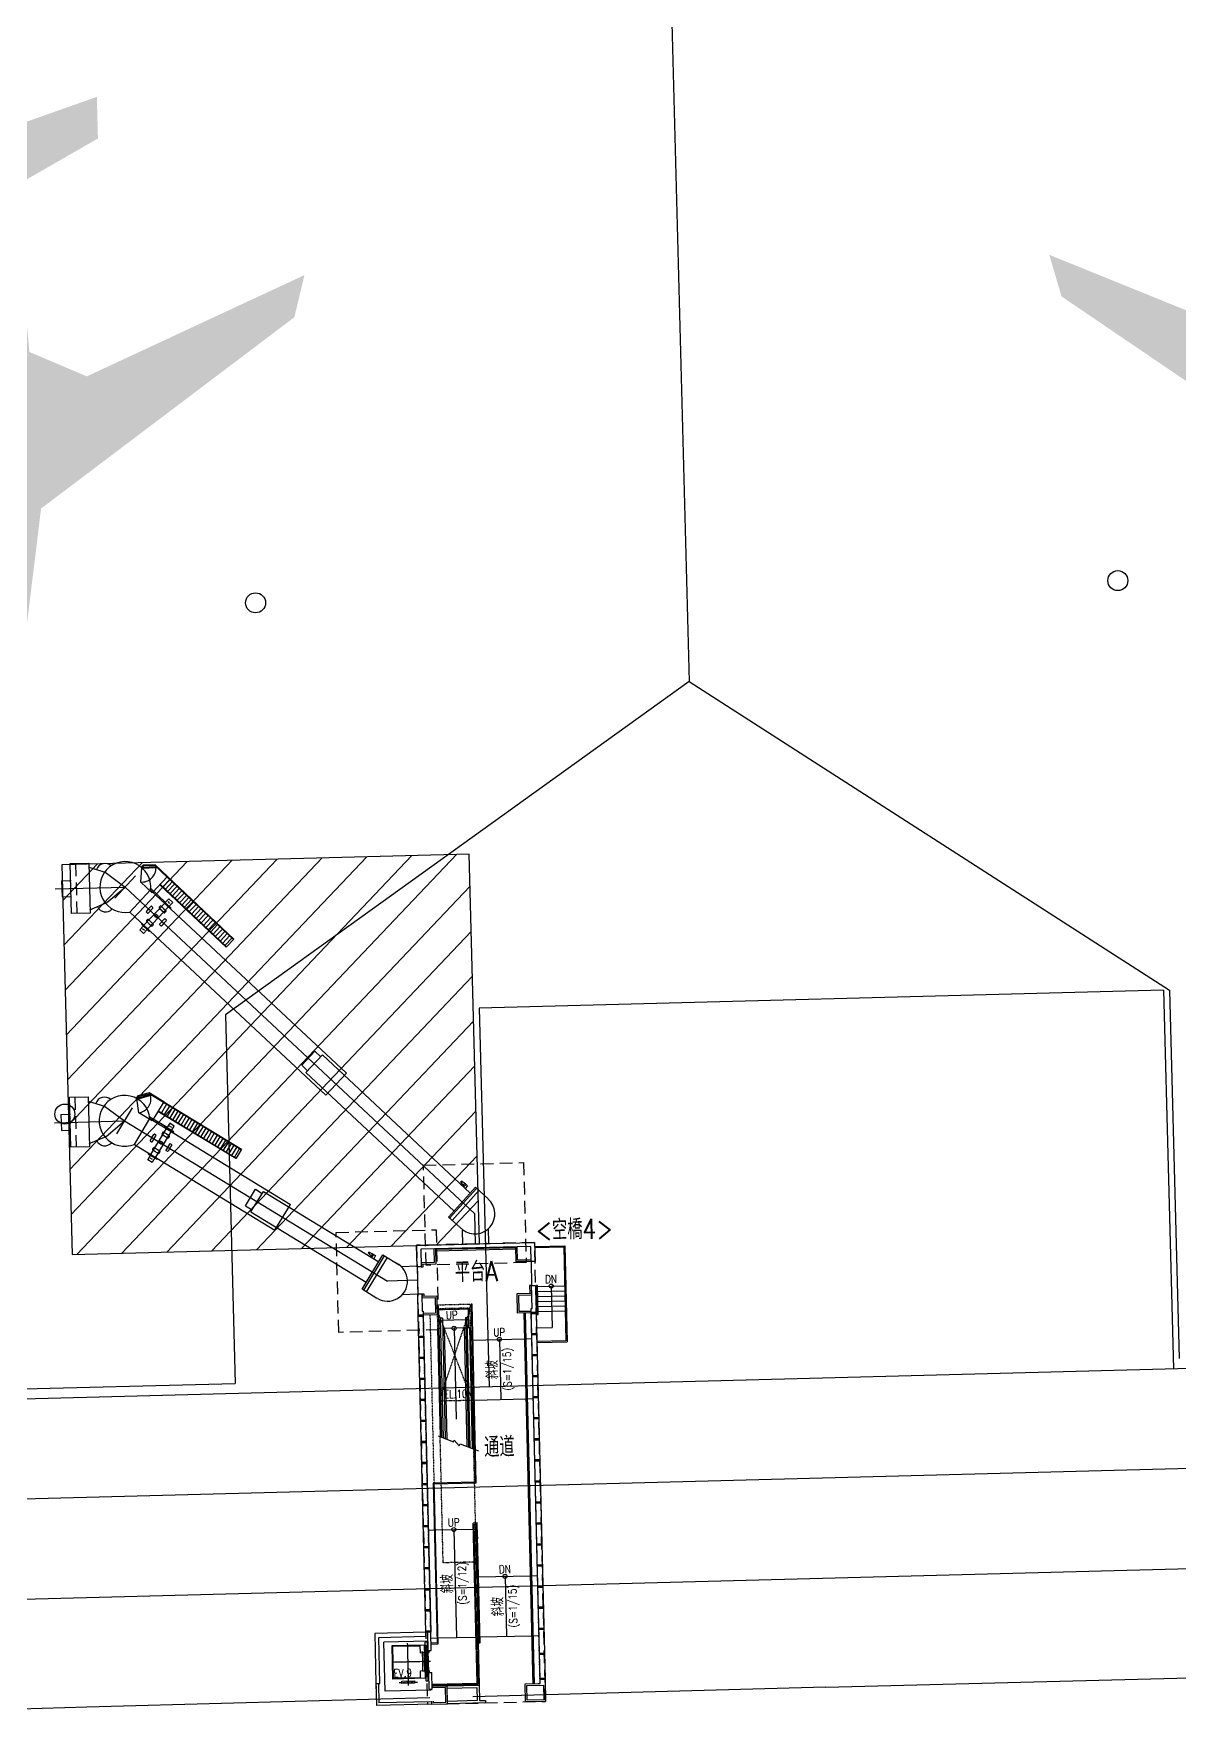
# Model space of a CAD drawing. Extents: x 71210 to 87171, y -11349 to 219.
# Drawn here: x 79719 to 80292, y -7276 to -6432 of the extents above; entities that cross this region are included whole.
import ezdxf
from ezdxf.enums import TextEntityAlignment as Align

# ---------------------------------------------------------------- set-up
doc = ezdxf.new("R2010")
doc.units = 0
for name, pattern in [('CENTER', [2, 1.25, -0.25, 0.25, -0.25]), ('DASHDOT2', [0.5, 0.25, -0.125, 0, -0.125]), ('HIDDEN', [9.525, 6.35, -3.175]), ('HIDDEN2', [0.1875, 0.125, -0.0625])]:
    doc.linetypes.add(name, pattern=pattern)
doc.layers.add('建築', color=7, linetype='Continuous')
doc.styles.add('E1', font='romans.shx', dxfattribs={"width": 0.8})
doc.styles.add('LMP', font='SIMPLEX.shx', dxfattribs={"width": 0.8, "bigfont": 'lmp.shx'})

msp = doc.modelspace()

# ---------------------------------------------------------------- hatches: boundary and pattern name
at = {"layer": '建築', "ltscale": 1000}
for points in [[(80395.35, -6784.21), (80385.39, -6774.64), (80364.11, -6652.31), (80232.9, -6563.19), (80226.78, -6542.38), (80337.96, -6587.47), (80365.98, -6573.84), (80369.61, -6491), (80326.42, -6468.98), (80325.91, -6448.18), (80386.25, -6466.13), (80445.62, -6445.16), (80446.16, -6465.96), (80404.13, -6490.13), (80411.94, -6572.68), (80440.6, -6584.89), (80549.37, -6534.24), (80544.31, -6555.34), (80417.76, -6650.95), (80402.67, -6774.2)], [(79700.59, -6802.48), (79690.63, -6792.91), (79669.35, -6670.58), (79538.14, -6581.46), (79532.02, -6560.65), (79643.2, -6605.75), (79671.22, -6592.12), (79674.85, -6509.27), (79631.66, -6487.25), (79631.15, -6466.45), (79691.49, -6484.4), (79750.86, -6463.43), (79751.4, -6484.23), (79709.37, -6508.4), (79717.18, -6590.96), (79745.84, -6603.16), (79854.61, -6552.52), (79849.55, -6573.61), (79723, -6669.23), (79707.91, -6792.47)]]:
    msp.add_hatch(color=256, dxfattribs=at).paths.add_polyline_path(points)

# ---------------------------------------------------------------- linework, layer by layer
for p, q in [((80033.72, -6258.85, -12.65), (80046.79, -6755.73, -12.65)), ((80046.78, -6755.72, -12.65), (79815.15, -6922.43, -12.65)), ((80046.78, -6755.72, -12.65), (80286.88, -6910.02, -12.65)), ((79936.87, -6841.96, -12.65), (79733.36, -6847.31, -12.65)), ((79941.99, -7036.89, -12.65), (79936.87, -6841.96, -12.65)), ((79733.36, -6847.31, -12.65), (79738.48, -7042.24, -12.65)), ((80283.88, -6910.1, -12.65), (79941.9, -6919.1, -12.65)), ((80283.88, -6910.1, -12.65), (80288.86, -7099.28, -12.65)), ((80286.88, -6910.02, -12.65), (80291.72, -7094.21, -12.65)), ((79815.15, -6922.43, -12.65), (79819.99, -7106.62, -12.65)), ((79941.9, -6919.1, -12.65), (79946.87, -7108.28, -12.65)), ((79738.48, -7042.24, -12.65), (79941.99, -7036.89, -12.65)), ((78217.73, -7153.76, -12.65), (81857.71, -7058.02, -12.65)), ((78529.3, -7195.58, -12.65), (81859.03, -7108, -12.65)), ((79596.96, -7112.48, -12.65), (79819.99, -7106.62, -12.65)), ((77492.55, -7272.87, -12.65), (81844.68, -7158.4, -12.65)), ((80115.12, -7258.52, 109.66), (80335.8, -7252.86, 109.66)), ((79917.24, -7263.87, 68.07), (79745.91, -7268.5, 68.07)), ((80115.12, -7258.52, 68.07), (79938.72, -7263.29, 68.07)), ((79745.91, -7268.5, 68.07), (79500.95, -7275.55, 68.07))]:
    msp.add_line(p, q, dxfattribs=at)
at = {"layer": '建築', "linetype": 'Continuous', "ltscale": 1000}
for p, q in [((79740.91, -7042.18, -12.65), (79930.71, -6842.12, -12.65)), ((79733.82, -6865.13, -12.65), (79751.17, -6846.84, -12.65)), ((79734.41, -6887.57, -12.65), (79773.61, -6846.25, -12.65)), ((79735, -6910.01, -12.65), (79796.06, -6845.66, -12.65)), ((79735.59, -6932.46, -12.65), (79818.5, -6845.07, -12.65)), ((79736.19, -6954.9, -12.65), (79840.94, -6844.48, -12.65)), ((79736.78, -6977.34, -12.65), (79863.38, -6843.89, -12.65)), ((79737.37, -6999.78, -12.65), (79885.83, -6843.3, -12.65)), ((79737.96, -7022.23, -12.65), (79908.27, -6842.71, -12.65)), ((79763.35, -7041.59, -12.65), (79937.29, -6858.25, -12.65)), ((79785.79, -7041, -12.65), (79937.88, -6880.69, -12.65)), ((79808.24, -7040.41, -12.65), (79938.47, -6903.14, -12.65)), ((79830.68, -7039.82, -12.65), (79939.06, -6925.58, -12.65)), ((79853.12, -7039.23, -12.65), (79939.65, -6948.02, -12.65)), ((79875.57, -7038.64, -12.65), (79940.25, -6970.46, -12.65)), ((79898.01, -7038.05, -12.65), (79940.84, -6992.91, -12.65)), ((79920.45, -7037.46, -12.65), (79941.43, -7015.35, -12.65))]:
    msp.add_line(p, q, dxfattribs=at)
at = {"layer": '建築', "linetype": 'HIDDEN'}
for p, q in [((79740.22, -6846.64, 87.67), (79740.88, -6871.63, 87.67)), ((79739.89, -6963.53, 87.67), (79740.55, -6988.52, 87.67)), ((79914.08, -6997.58, 183.4), (79964.07, -6996.26, 183.4)), ((79915.4, -7047.56, 183.4), (79914.08, -6997.58, 183.4)), ((79964.07, -6996.26, 183.4), (79965.38, -7046.24, 183.4)), ((79870.41, -7031.16, 183.4), (79920.39, -7029.85, 183.4)), ((79871.72, -7081.14, 183.4), (79870.41, -7031.16, 183.4)), ((79969.62, -7036.2, 183.4), (79910.64, -7037.61, 183.4)), ((79920.39, -7029.85, 183.4), (79921.7, -7079.83, 183.4)), ((79975.07, -7265.64, 183.4), (79969.62, -7036.2, 183.4)), ((79910.64, -7037.61, 183.4), (79916.08, -7267.04, 183.4)), ((79965.38, -7046.24, 183.4), (79915.4, -7047.56, 183.4)), ((79921.7, -7079.83, 183.4), (79871.72, -7081.14, 183.4)), ((79916.08, -7267.04, 183.4), (79975.07, -7265.64, 183.4))]:
    msp.add_line(p, q, dxfattribs=at)
at = {"layer": '建築'}
for p, q in [((79746.85, -6848.58, 87.67), (79754.99, -6851.08, 87.67)), ((79772.78, -6855.99, 87.67), (79773.29, -6848.87, 87.67)), ((79774.05, -6847.58, 87.67), (79773.08, -6848.61, 87.67)), ((79780.43, -6848.47, 87.67), (79773.3, -6848.87, 87.67)), ((79774.2, -6847.91, 87.67), (79773.33, -6848.82, 87.67)), ((79780.44, -6848.8, 87.67), (79773.74, -6849.18, 87.67)), ((79779.96, -6847.41, 87.67), (79774.05, -6847.58, 87.67)), ((79774.2, -6847.91, 87.67), (79779.83, -6847.74, 87.67)), ((79785.95, -6853.5, 87.67), (79779.83, -6847.74, 87.67)), ((79786.18, -6853.26, 87.67), (79779.96, -6847.41, 87.67)), ((79780.44, -6848.8, 87.67), (79780.43, -6848.47, 87.67)), ((79730.08, -6859.41, 87.67), (79765.07, -6858.49, 87.67)), ((79733.19, -6855.33, 87.67), (79738.01, -6855.2, 87.67)), ((79733.19, -6855.33, 87.67), (79733.56, -6863.32, 87.67)), ((79754.99, -6851.08, 87.67), (79765.07, -6858.49, 87.67)), ((79755.79, -6866.27, 87.67), (79765.07, -6858.49, 87.67)), ((79759.91, -6864.03, 87.67), (79770.23, -6852.95, 87.67)), ((79939.73, -7021.91, 183.4), (79765.07, -6858.49, 87.67)), ((79778.52, -6861.39, 87.67), (79772.78, -6855.99, 87.67)), ((79786.18, -6853.26, 87.67), (79778.52, -6861.39, 87.67)), ((79787.29, -6854.76, 87.67), (79783.91, -6858.35, 87.67)), ((79788.49, -6855.89, 87.67), (79785.11, -6859.47, 87.67)), ((79789.68, -6857.01, 87.67), (79786.3, -6860.6, 87.67)), ((79790.88, -6858.14, 87.67), (79787.5, -6861.72, 87.67)), ((79733.56, -6863.32, 87.67), (79737.99, -6863.2, 87.67)), ((79767.38, -6871, 87.67), (79777.71, -6859.91, 87.67)), ((79875.54, -6951.58, 145.41), (79777.64, -6859.98, 91.76)), ((79783.81, -6865.67, 87.67), (79784.08, -6865.38, 87.67)), ((79783.81, -6865.67, 87.67), (79787.65, -6869.26, 87.67)), ((79787.92, -6868.98, 87.67), (79784.08, -6865.38, 87.67)), ((79792.07, -6859.26, 87.67), (79788.69, -6862.85, 87.67)), ((79793.27, -6860.39, 87.67), (79789.89, -6863.98, 87.67)), ((79794.46, -6861.52, 87.67), (79791.08, -6865.1, 87.67)), ((79795.66, -6862.64, 87.67), (79792.28, -6866.23, 87.67)), ((79796.85, -6863.77, 87.67), (79793.48, -6867.35, 87.67)), ((79798.05, -6864.89, 87.67), (79794.67, -6868.48, 87.67)), ((79799.24, -6866.02, 87.67), (79795.87, -6869.61, 87.67)), ((79800.44, -6867.15, 87.67), (79797.06, -6870.73, 87.67)), ((79865.29, -6962.53, 145.41), (79767.42, -6870.96, 91.77)), ((79776.72, -6869.4, 87.67), (79775.6, -6870.6, 87.67)), ((79775.61, -6871.06, 87.67), (79776.09, -6871.51, 87.67)), ((79776.2, -6874.76, 87.67), (79775.75, -6875.24, 87.67)), ((79776.97, -6876.83, 87.67), (79775.77, -6875.7, 87.67)), ((79776.56, -6871.5, 87.67), (79778.8, -6869.1, 87.67)), ((79779.06, -6876.99, 87.67), (79776.66, -6874.75, 87.67)), ((79776.72, -6869.4, 87.67), (79777.84, -6868.2, 87.67)), ((79778.79, -6868.63, 87.67), (79778.31, -6868.19, 87.67)), ((79782.49, -6868.05, 87.67), (79782.04, -6868.53, 87.67)), ((79782.05, -6868.99, 87.67), (79784.45, -6871.24, 87.67)), ((79784.56, -6874.49, 87.67), (79782.31, -6876.88, 87.67)), ((79784.15, -6869.16, 87.67), (79782.95, -6868.03, 87.67)), ((79784.15, -6869.16, 87.67), (79785.35, -6870.28, 87.67)), ((79784.39, -6876.58, 87.67), (79785.52, -6875.38, 87.67)), ((79784.91, -6871.22, 87.67), (79785.36, -6870.74, 87.67)), ((79785.5, -6874.92, 87.67), (79785.02, -6874.47, 87.67)), ((79787.65, -6869.26, 87.67), (79787.92, -6868.98, 87.67)), ((79801.64, -6868.27, 87.67), (79798.26, -6871.86, 87.67)), ((79802.83, -6869.4, 87.67), (79799.45, -6872.98, 87.67)), ((79804.03, -6870.52, 87.67), (79800.65, -6874.11, 87.67)), ((79805.22, -6871.65, 87.67), (79801.84, -6875.23, 87.67)), ((79806.42, -6872.77, 87.67), (79803.04, -6876.36, 87.67)), ((79807.61, -6873.9, 87.67), (79804.24, -6877.49, 87.67)), ((79773.47, -6876.72, 87.67), (79773.13, -6877.08, 87.67)), ((79773.13, -6877.08, 87.67), (79776.96, -6880.67, 87.67)), ((79773.47, -6876.72, 87.67), (79777.3, -6880.31, 87.67)), ((79777.3, -6880.31, 87.67), (79776.96, -6880.67, 87.67)), ((79776.97, -6876.83, 87.67), (79778.16, -6877.95, 87.67)), ((79778.63, -6877.93, 87.67), (79779.08, -6877.46, 87.67)), ((79782.33, -6877.35, 87.67), (79782.81, -6877.8, 87.67)), ((79784.39, -6876.58, 87.67), (79783.27, -6877.78, 87.67)), ((79853.26, -6947.58, 145.41), (79859.82, -6940.57, 145.41)), ((79855.37, -6951.19, 145.41), (79863.56, -6942.43, 145.41)), ((79862.74, -6943.3, 139.41), (79859.82, -6940.57, 137.81)), ((79937.37, -7011.48, 179.85), (79863.56, -6942.43, 139.41)), ((79856.19, -6950.31, 139.41), (79853.26, -6947.58, 137.81)), ((79929.39, -7020.45, 179.98), (79855.37, -6951.19, 139.41)), ((79865.29, -6962.53, 145.41), (79875.54, -6951.58, 145.41)), ((79746.53, -6965.47, 87.67), (79754.66, -6967.97, 87.67)), ((79754.66, -6967.97, 87.67), (79764.74, -6975.38, 87.67)), ((79760.85, -6981.88, 87.67), (79768.64, -6968.88, 87.67)), ((79771.26, -6962.84, 87.67), (79770.52, -6964.05, 87.67)), ((79771.76, -6971.33, 87.67), (79770.78, -6964.26, 87.67)), ((79777.68, -6962.38, 87.67), (79770.79, -6964.26, 87.67)), ((79771.47, -6963.13, 87.67), (79770.81, -6964.21, 87.67)), ((79777, -6961.44, 87.67), (79771.26, -6962.84, 87.67)), ((79777.76, -6962.7, 87.67), (79771.29, -6964.47, 87.67)), ((79771.47, -6963.13, 87.67), (79776.95, -6961.79, 87.67)), ((79784.13, -6966.16, 87.67), (79776.95, -6961.79, 87.67)), ((79784.3, -6965.87, 87.67), (79777, -6961.44, 87.67)), ((79777.76, -6962.7, 87.67), (79777.68, -6962.38, 87.67)), ((79784.3, -6965.87, 87.67), (79778.5, -6975.42, 87.67)), ((79785.7, -6967.11, 87.67), (79783.14, -6971.32, 87.67)), ((79787.1, -6967.96, 87.67), (79784.55, -6972.17, 87.67)), ((79788.51, -6968.82, 87.67), (79785.95, -6973.03, 87.67)), ((79729.76, -6976.3, 87.67), (79764.74, -6975.38, 87.67)), ((79732.87, -6972.22, 87.67), (79737.68, -6972.09, 87.67)), ((79732.87, -6972.22, 87.67), (79733.23, -6980.21, 87.67)), ((79755.46, -6983.16, 87.67), (79764.74, -6975.38, 87.67)), ((79764.74, -6975.38, 87.67), (79896.06, -7055.5, 183.4)), ((79769.6, -6987.13, 87.67), (79777.4, -6974.14, 87.67)), ((79778.5, -6975.42, 87.67), (79771.76, -6971.33, 87.67)), ((79777.32, -6974.27, 94), (79847.7, -7017.21, 145.3)), ((79789.91, -6969.67, 87.67), (79787.35, -6973.88, 87.67)), ((79791.31, -6970.52, 87.67), (79788.76, -6974.73, 87.67)), ((79792.72, -6971.37, 87.67), (79790.16, -6975.58, 87.67)), ((79794.12, -6972.23, 87.67), (79791.56, -6976.44, 87.67)), ((79795.53, -6973.08, 87.67), (79792.97, -6977.29, 87.67)), ((79796.93, -6973.93, 87.67), (79794.37, -6978.14, 87.67)), ((79798.33, -6974.78, 87.67), (79795.77, -6978.99, 87.67)), ((79799.74, -6975.63, 87.67), (79797.18, -6979.85, 87.67)), ((79801.14, -6976.49, 87.67), (79798.58, -6980.7, 87.67)), ((79733.23, -6980.21, 87.67), (79737.67, -6980.09, 87.67)), ((79778.41, -6983.63, 87.67), (79777.56, -6985.03, 87.67)), ((79777.67, -6985.48, 87.67), (79778.23, -6985.82, 87.67)), ((79778.41, -6983.63, 87.67), (79779.26, -6982.22, 87.67)), ((79778.69, -6985.71, 87.67), (79780.38, -6982.9, 87.67)), ((79780.27, -6982.45, 87.67), (79779.71, -6982.11, 87.67)), ((79783.77, -6981.11, 87.67), (79783.43, -6981.67, 87.67)), ((79783.54, -6982.12, 87.67), (79786.35, -6983.82, 87.67)), ((79785.62, -6981.84, 87.67), (79784.22, -6981, 87.67)), ((79784.57, -6978.51, 87.67), (79784.77, -6978.17, 87.67)), ((79784.57, -6978.51, 87.67), (79789.07, -6981.22, 87.67)), ((79789.27, -6980.88, 87.67), (79784.77, -6978.17, 87.67)), ((79785.62, -6981.84, 87.67), (79787.03, -6982.69, 87.67)), ((79786.8, -6983.71, 87.67), (79787.14, -6983.14, 87.67)), ((79789.07, -6981.22, 87.67), (79789.27, -6980.88, 87.67)), ((79802.54, -6977.34, 87.67), (79799.99, -6981.55, 87.67)), ((79803.95, -6978.19, 87.67), (79801.39, -6982.4, 87.67)), ((79805.35, -6979.04, 87.67), (79802.79, -6983.26, 87.67)), ((79806.75, -6979.9, 87.67), (79804.2, -6984.11, 87.67)), ((79808.16, -6980.75, 87.67), (79805.6, -6984.96, 87.67)), ((79809.56, -6981.6, 87.67), (79807, -6985.81, 87.67)), ((79769.6, -6987.13, 94.07), (79839.88, -7030.01, 145.3)), ((79776.75, -6991.47, 87.67), (79776.49, -6991.89, 87.67)), ((79776.49, -6991.89, 87.67), (79780.99, -6994.6, 87.67)), ((79776.75, -6991.47, 87.67), (79781.25, -6994.18, 87.67)), ((79779.02, -6988.98, 87.67), (79778.68, -6989.54, 87.67)), ((79780.19, -6990.84, 87.67), (79778.79, -6989.99, 87.67)), ((79782.28, -6990.57, 87.67), (79779.47, -6988.87, 87.67)), ((79780.19, -6990.84, 87.67), (79781.6, -6991.69, 87.67)), ((79781.25, -6994.18, 87.67), (79780.99, -6994.6, 87.67)), ((79782.05, -6991.58, 87.67), (79782.39, -6991.02, 87.67)), ((79787.13, -6986.97, 87.67), (79785.43, -6989.79, 87.67)), ((79785.55, -6990.24, 87.67), (79786.11, -6990.58, 87.67)), ((79787.41, -6989.06, 87.67), (79786.56, -6990.46, 87.67)), ((79787.41, -6989.06, 87.67), (79788.26, -6987.65, 87.67)), ((79788.14, -6987.2, 87.67), (79787.58, -6986.86, 87.67)), ((79825.07, -7017.81, 145.3), (79830.07, -7009.61, 145.3)), ((79827.86, -7020.92, 145.3), (79834.11, -7010.67, 145.3)), ((79830.07, -7009.61, 133.47), (79833.49, -7011.7, 135.96)), ((79834.11, -7010.67, 135.96), (79891.74, -7045.83, 177.97)), ((79939.99, -7008.61, 183.4), (79926.58, -7023.53, 183.4)), ((79927.16, -7024.06, 183.4), (79940.57, -7009.13, 183.4)), ((79928.39, -7025.16, 183.4), (79941.79, -7010.23, 183.4)), ((79933.09, -7005.46, 178.49), (79932.62, -7005.98, 178.49)), ((79933.11, -7006.42, 178.49), (79932.62, -7005.98, 178.49)), ((79933.58, -7005.9, 178.49), (79933.09, -7005.46, 178.49)), ((79933.11, -7006.42, 178.49), (79933.58, -7005.9, 178.49)), ((79933.92, -7007.45, 178.49), (79933.11, -7006.42, 178.49)), ((79934.69, -7006.59, 178.49), (79933.58, -7005.9, 178.49)), ((79934.69, -7006.59, 178.49), (79933.92, -7007.45, 178.49)), ((79933.92, -7007.45, 178.49), (79934.56, -7008.02, 178.49)), ((79934.14, -7008.49, 178.49), (79935.33, -7007.17, 178.49)), ((79934.69, -7006.59, 178.49), (79936.06, -7007.82, 178.49)), ((79936.06, -7007.82, 178.49), (79934.87, -7009.15, 178.49)), ((79946.47, -7014.43, 183.4), (79939.99, -7008.61, 183.4)), ((79825.07, -7017.81, 133.47), (79828.49, -7019.89, 135.96)), ((79839.88, -7030.01, 145.3), (79847.7, -7017.21, 145.3)), ((79827.86, -7020.92, 135.96), (79885.52, -7056.1, 178)), ((79933.66, -7029.9, 183.4), (79926.58, -7023.53, 183.4)), ((79940.13, -7036.91, 183.4), (79939.73, -7021.91, 183.4)), ((79910.64, -7037.61, 183.4), (79969.62, -7036.2, 183.4)), ((79933.69, -7037.25, 183.4), (79933.58, -7030.1, 183.4)), ((79946.73, -7036.56, 183.4), (79946.61, -7029.14, 183.4)), ((79969.62, -7036.2, 183.4), (79969.84, -7045.7, 183.4)), ((79883.4, -7059.59, 183.4), (79893.8, -7042.43, 183.4)), ((79894.47, -7042.84, 183.4), (79884.07, -7060, 183.4)), ((79895.88, -7043.69, 183.4), (79885.48, -7060.85, 183.4)), ((79886.75, -7041, 176.12), (79886.39, -7041.6, 176.12)), ((79886.95, -7041.93, 176.12), (79886.39, -7041.6, 176.12)), ((79887.31, -7041.34, 176.12), (79886.75, -7041, 176.12)), ((79886.95, -7041.93, 176.12), (79887.31, -7041.34, 176.12)), ((79887.94, -7042.8, 176.12), (79886.95, -7041.93, 176.12)), ((79888.54, -7041.81, 176.12), (79887.31, -7041.34, 176.12)), ((79888.54, -7041.81, 176.12), (79887.94, -7042.8, 176.12)), ((79887.94, -7042.8, 176.12), (79888.68, -7043.24, 176.12)), ((79888.35, -7043.77, 176.12), (79889.27, -7042.25, 176.12)), ((79888.54, -7041.81, 176.12), (79890.11, -7042.76, 176.12)), ((79890.11, -7042.76, 176.12), (79889.2, -7044.28, 176.12)), ((79893.8, -7042.43, 183.4), (79901.94, -7047.37, 183.4)), ((79910.89, -7048.35, 183.4), (79910.64, -7037.61, 183.4)), ((79967.67, -7038.25, 183.4), (79912.68, -7039.56, 183.4)), ((79912.68, -7039.56, 183.4), (79912.89, -7048.31, 183.4)), ((79919.54, -7046.1, 183.4), (79919.38, -7039.4, 183.4)), ((79920.36, -7046.88, 183.4), (79920.18, -7039.38, 183.4)), ((79920.19, -7039.58, 183.4), (79960.17, -7038.63, 183.4)), ((79920.2, -7040.38, 183.4), (79960.19, -7039.43, 183.4)), ((79960.35, -7045.93, 183.4), (79960.17, -7038.43, 183.4)), ((79961.13, -7045.11, 183.4), (79960.97, -7038.41, 183.4)), ((79967.84, -7045.75, 183.4), (79967.67, -7038.25, 183.4)), ((79969.67, -7038.2, 183.4), (79984.66, -7037.85, 183.4)), ((79969.68, -7038.7, 183.4), (79984.17, -7038.36, 183.4)), ((79984.17, -7038.36, 183.4), (79985.29, -7085.35, 183.4)), ((79984.66, -7037.85, 183.4), (79985.8, -7085.83, 183.4)), ((79910.87, -7048.1, 183.4), (79903.06, -7048.31, 183.4)), ((79912.89, -7048.31, 183.4), (79910.89, -7048.35, 183.4)), ((79910.89, -7048.35, 183.4), (79911.21, -7061.85, 183.4)), ((79910.89, -7048.35, 183.4), (79911.21, -7061.85, 183.4)), ((79912.84, -7046.26, 183.4), (79919.54, -7046.1, 183.4)), ((79912.86, -7047.06, 183.4), (79920.36, -7046.88, 183.4)), ((79912.87, -7047.51, 183.4), (79913.07, -7047.5, 183.4)), ((79912.89, -7048.31, 183.4), (79913.89, -7048.28, 183.4)), ((79913.07, -7047.5, 183.4), (79913.06, -7047.05, 183.4)), ((79913.89, -7048.28, 183.4), (79913.86, -7047.03, 183.4)), ((79967.84, -7045.75, 183.4), (79960.35, -7045.93, 183.4)), ((79967.83, -7044.95, 183.4), (79961.13, -7045.11, 183.4)), ((79969.84, -7045.7, 183.4), (79967.84, -7045.75, 183.4)), ((79967.84, -7045.75, 183.4), (79968.13, -7057.75, 183.4)), ((79890.85, -7064.11, 183.4), (79883.4, -7059.59, 183.4)), ((79911.05, -7055.1, 183.4), (79896.06, -7055.5, 183.4)), ((79968.13, -7057.75, 183.4), (79967.13, -7057.77, 183.4)), ((79967.13, -7057.77, 183.4), (79967.23, -7061.77, 183.4)), ((79968.15, -7058.55, 183.4), (79967.95, -7058.55, 183.4)), ((79967.95, -7058.55, 183.4), (79968.02, -7061.75, 183.4)), ((79968.13, -7057.75, 183.4), (79970.13, -7057.7, 183.4)), ((79968.4, -7069.24, 183.4), (79968.13, -7057.75, 183.4)), ((79970.13, -7057.7, 183.4), (79970.45, -7071.19, 183.4)), ((79971.13, -7057.67, 183.4), (79970.63, -7057.69, 183.4)), ((79970.63, -7057.69, 183.4), (79970.96, -7071.68, 183.4)), ((79971.47, -7072.17, 183.4), (79971.13, -7057.67, 183.4)), ((79971.14, -7058.17, 183.4), (79984.64, -7057.85, 183.4)), ((79971.2, -7060.67, 183.4), (79984.7, -7060.35, 183.4)), ((79977.89, -7058.01, 183.4), (79978.38, -7078.76, 183.4)), ((79911.24, -7062.1, 183.4), (79903.42, -7062.3, 183.4)), ((79911.21, -7061.85, 183.4), (79913.21, -7061.8, 183.4)), ((79911.47, -7072.6, 183.4), (79911.21, -7061.85, 183.4)), ((79913.21, -7061.8, 183.4), (79914.21, -7061.78, 183.4)), ((79913.21, -7061.8, 183.4), (79913.42, -7070.55, 183.4)), ((79913.23, -7062.6, 183.4), (79913.43, -7062.6, 183.4)), ((79913.24, -7063.05, 183.4), (79920.74, -7062.87, 183.4)), ((79913.26, -7063.85, 183.4), (79919.96, -7063.69, 183.4)), ((79913.43, -7062.6, 183.4), (79913.44, -7063.05, 183.4)), ((79914.21, -7061.78, 183.4), (79914.24, -7063.03, 183.4)), ((79919.96, -7063.69, 183.4), (79920.14, -7071.59, 183.4)), ((79920.74, -7062.87, 183.4), (79920.96, -7072.37, 183.4)), ((79921.75, -7069.85, 183.4), (79920.92, -7069.87, 183.4)), ((79936.55, -7069.5, 183.4), (79921.75, -7069.85, 183.4)), ((79921.97, -7079.15, 183.4), (79921.75, -7069.85, 183.4)), ((79936.55, -7069.5, 183.4), (79937.4, -7069.48, 183.4)), ((79936.77, -7078.8, 183.4), (79936.55, -7069.5, 183.4)), ((79938.34, -7066.96, 183.4), (79937.84, -7066.97, 183.4)), ((79937.84, -7066.97, 183.4), (79939.95, -7155.94, 183.4)), ((79940.47, -7156.43, 183.4), (79938.34, -7066.96, 183.4)), ((79968.22, -7061.75, 183.4), (79960.73, -7061.92, 183.4)), ((79960.73, -7061.92, 183.4), (79960.95, -7071.42, 183.4)), ((79968.24, -7062.54, 183.4), (79961.55, -7062.7, 183.4)), ((79961.55, -7062.7, 183.4), (79961.73, -7070.6, 183.4)), ((79967.9, -7069.25, 183.4), (79968.4, -7069.24, 183.4)), ((79967.95, -7071.25, 183.4), (79967.9, -7069.25, 183.4)), ((79970.26, -7063.2, 183.4), (79970.76, -7063.19, 183.4)), ((79970.32, -7065.7, 183.4), (79970.82, -7065.68, 183.4)), ((79970.38, -7068.2, 183.4), (79970.88, -7068.18, 183.4)), ((79971.26, -7063.17, 183.4), (79984.76, -7062.85, 183.4)), ((79971.32, -7065.67, 183.4), (79984.82, -7065.35, 183.4)), ((79971.38, -7068.17, 183.4), (79984.87, -7067.85, 183.4)), ((79913.97, -7072.54, 183.4), (79911.47, -7072.6, 183.4)), ((79911.47, -7072.6, 183.4), (79913.97, -7072.54, 183.4)), ((79913.97, -7072.54, 183.4), (79911.47, -7072.6, 183.4)), ((79915.23, -7231.05, 183.4), (79911.47, -7072.6, 183.4)), ((79913.98, -7073.14, 183.4), (79911.48, -7073.2, 183.4)), ((79913.42, -7070.55, 183.4), (79913.92, -7070.54, 183.4)), ((79913.92, -7070.54, 183.4), (79913.97, -7072.54, 183.4)), ((79920.14, -7071.59, 183.4), (79913.95, -7071.74, 183.4)), ((79920.96, -7072.37, 183.4), (79913.97, -7072.54, 183.4)), ((79913.97, -7072.54, 183.4), (79917.73, -7230.99, 183.4)), ((79922.67, -7075.21, 183.4), (79921.88, -7075.23, 183.4)), ((79922.67, -7075.21, 183.4), (79921.88, -7075.23, 183.4)), ((79923.5, -7074.01, 183.4), (79922.64, -7074.03, 183.4)), ((79923.5, -7074.01, 183.4), (79922.64, -7074.03, 183.4)), ((79924.06, -7133.88, 183.4), (79922.64, -7074.03, 183.4)), ((79923.5, -7074.01, 183.4), (79924.93, -7134.21, 183.4)), ((79935.03, -7074.92, 183.4), (79923.53, -7075.19, 183.4)), ((79935.01, -7073.74, 183.4), (79935.86, -7073.72, 183.4)), ((79935.01, -7073.74, 183.4), (79936.54, -7138.43, 183.4)), ((79937.41, -7138.78, 183.4), (79935.86, -7073.72, 183.4)), ((79936.68, -7074.88, 183.4), (79935.89, -7074.9, 183.4)), ((79960.95, -7071.42, 183.4), (79967.95, -7071.25, 183.4)), ((79961.73, -7070.6, 183.4), (79967.93, -7070.45, 183.4)), ((79964.45, -7071.34, 183.4), (79964.95, -7071.33, 183.4)), ((79968.86, -7256.79, 183.4), (79964.45, -7071.34, 183.4)), ((79964.95, -7071.33, 183.4), (79969.36, -7256.77, 183.4)), ((79970.45, -7071.19, 183.4), (79967.95, -7071.25, 183.4)), ((79967.95, -7071.25, 183.4), (79970.45, -7071.19, 183.4)), ((79970.45, -7071.19, 183.4), (79967.95, -7071.25, 183.4)), ((79972.31, -7254.7, 183.4), (79967.95, -7071.25, 183.4)), ((79970.46, -7071.79, 183.4), (79967.96, -7071.85, 183.4)), ((79970.44, -7070.7, 183.4), (79970.94, -7070.68, 183.4)), ((79970.45, -7071.19, 183.4), (79974.81, -7254.64, 183.4)), ((79970.96, -7071.68, 183.4), (79970.46, -7071.69, 183.4)), ((79970.47, -7072.19, 183.4), (79971.47, -7072.17, 183.4)), ((79971.44, -7070.67, 183.4), (79984.93, -7070.35, 183.4)), ((79914.22, -7083.06, 183.4), (79911.72, -7083.12, 183.4)), ((79914.23, -7083.66, 183.4), (79911.73, -7083.72, 183.4)), ((79922.76, -7079.13, 183.4), (79921.13, -7079.17, 183.4)), ((79921.13, -7079.17, 183.4), (79922.41, -7133.24, 183.4)), ((79921.73, -7079.15, 183.4), (79923.02, -7133.47, 183.4)), ((79935.13, -7078.93, 183.4), (79923.62, -7079.21, 183.4)), ((79923.62, -7079.21, 183.4), (79924.37, -7079.53, 183.4)), ((79924.37, -7079.53, 183.4), (79925.68, -7134.5, 183.4)), ((79929.38, -7079.09, 183.4), (79930.45, -7124.46, 183.4)), ((79935.13, -7078.93, 183.4), (79934.4, -7079.27, 183.4)), ((79934.4, -7079.27, 183.4), (79935.79, -7138.14, 183.4)), ((79937.62, -7078.78, 183.4), (79935.99, -7078.82, 183.4)), ((79937.02, -7078.79, 183.4), (79938.46, -7139.19, 183.4)), ((79937.02, -7078.79, 183.4), (79938.46, -7139.19, 183.4)), ((79939.06, -7139.43, 183.4), (79937.62, -7078.78, 183.4)), ((79937.77, -7084.97, 183.4), (79938.27, -7084.96, 183.4)), ((79938.77, -7084.95, 183.4), (79964.76, -7084.33, 183.4)), ((79952.01, -7084.64, 183.4), (79952.73, -7114.63, 183.4)), ((79965.26, -7084.32, 183.4), (79968.26, -7084.25, 183.4)), ((79970.7, -7081.72, 183.4), (79968.2, -7081.78, 183.4)), ((79970.71, -7082.32, 183.4), (79968.21, -7082.38, 183.4)), ((79970.63, -7078.94, 183.4), (79978.38, -7078.76, 183.4)), ((79970.63, -7078.94, 183.4), (79978.38, -7078.76, 183.4)), ((79985.29, -7085.35, 183.4), (79970.79, -7085.69, 183.4)), ((79970.81, -7086.19, 183.4), (79985.8, -7085.83, 183.4)), ((79914.47, -7093.58, 183.4), (79911.97, -7093.64, 183.4)), ((79914.48, -7094.18, 183.4), (79911.98, -7094.24, 183.4)), ((79970.95, -7092.24, 183.4), (79968.45, -7092.3, 183.4)), ((79970.96, -7092.84, 183.4), (79968.46, -7092.9, 183.4)), ((79971.2, -7102.77, 183.4), (79968.7, -7102.83, 183.4)), ((79971.21, -7103.37, 183.4), (79968.71, -7103.43, 183.4)), ((79914.72, -7104.11, 183.4), (79912.22, -7104.17, 183.4)), ((79914.73, -7104.71, 183.4), (79912.23, -7104.77, 183.4)), ((79914.97, -7114.63, 183.4), (79912.47, -7114.69, 183.4)), ((79914.98, -7115.23, 183.4), (79912.48, -7115.29, 183.4)), ((79938.48, -7114.97, 183.4), (79938.98, -7114.95, 183.4)), ((79939.48, -7114.94, 183.4), (79965.47, -7114.33, 183.4)), ((79965.97, -7114.31, 183.4), (79968.97, -7114.24, 183.4)), ((79971.45, -7113.29, 183.4), (79968.95, -7113.35, 183.4)), ((79971.46, -7113.89, 183.4), (79968.96, -7113.95, 183.4)), ((79915.22, -7125.15, 183.4), (79912.72, -7125.21, 183.4)), ((79915.23, -7125.75, 183.4), (79912.73, -7125.81, 183.4)), ((79971.7, -7123.81, 183.4), (79969.2, -7123.87, 183.4)), ((79971.71, -7124.41, 183.4), (79969.21, -7124.47, 183.4)), ((79915.47, -7135.68, 183.4), (79912.97, -7135.74, 183.4)), ((79915.48, -7136.28, 183.4), (79912.98, -7136.34, 183.4)), ((79921.4, -7132.85, 183.4), (79929.13, -7135.83, 183.4)), ((79929.13, -7135.83, 183.4), (79929.49, -7134.98, 183.4)), ((79929.49, -7134.98, 183.4), (79931.98, -7137.86, 183.4)), ((79931.98, -7137.86, 183.4), (79932.42, -7136.8, 183.4)), ((79932.42, -7136.8, 183.4), (79941.59, -7140.43, 183.4)), ((79971.95, -7134.34, 183.4), (79969.45, -7134.4, 183.4)), ((79971.96, -7134.94, 183.4), (79969.46, -7135, 183.4)), ((79972.2, -7144.86, 183.4), (79969.7, -7144.92, 183.4)), ((79972.21, -7145.46, 183.4), (79969.71, -7145.52, 183.4)), ((79915.72, -7146.2, 183.4), (79913.22, -7146.26, 183.4)), ((79915.73, -7146.8, 183.4), (79913.23, -7146.86, 183.4)), ((79915.97, -7156.73, 183.4), (79913.47, -7156.79, 183.4)), ((79915.98, -7157.33, 183.4), (79913.48, -7157.39, 183.4)), ((79939.95, -7155.94, 183.4), (79918.96, -7156.44, 183.4)), ((79918.96, -7156.44, 183.4), (79920.86, -7236.42, 183.4)), ((79919.47, -7156.93, 183.4), (79940.47, -7156.43, 183.4)), ((79921.37, -7236.91, 183.4), (79919.47, -7156.93, 183.4)), ((79972.45, -7155.38, 183.4), (79969.95, -7155.44, 183.4)), ((79972.46, -7155.98, 183.4), (79969.96, -7156.04, 183.4)), ((79916.22, -7167.25, 183.4), (79913.72, -7167.31, 183.4)), ((79916.23, -7167.85, 183.4), (79913.73, -7167.91, 183.4)), ((79972.7, -7165.91, 183.4), (79970.2, -7165.97, 183.4)), ((79972.71, -7166.51, 183.4), (79970.21, -7166.57, 183.4)), ((79916.47, -7177.77, 183.4), (79913.97, -7177.83, 183.4)), ((79916.48, -7178.37, 183.4), (79913.98, -7178.43, 183.4)), ((79920.02, -7179.92, 183.4), (79939.01, -7179.47, 183.4)), ((79929.26, -7179.7, 183.4), (79930.55, -7233.69, 183.4)), ((79940.94, -7176.43, 183.4), (79938.94, -7176.47, 183.4)), ((79940.84, -7256.45, 183.4), (79938.94, -7176.47, 183.4)), ((79939.45, -7176.96, 183.4), (79940.45, -7176.94, 183.4)), ((79941.35, -7256.94, 183.4), (79939.45, -7176.96, 183.4)), ((79939.51, -7179.46, 183.4), (79940.01, -7179.45, 183.4)), ((79940.01, -7179.45, 183.4), (79941.86, -7257.43, 183.4)), ((79940.45, -7176.94, 183.4), (79941.86, -7236.42, 183.4)), ((79942.36, -7236.41, 183.4), (79940.94, -7176.43, 183.4)), ((79972.95, -7176.43, 183.4), (79970.45, -7176.49, 183.4)), ((79972.96, -7177.03, 183.4), (79970.46, -7177.09, 183.4)), ((79916.52, -7180.01, 183.4), (79919.52, -7179.93, 183.4)), ((79973.2, -7186.96, 183.4), (79970.7, -7187.01, 183.4)), ((79973.21, -7187.56, 183.4), (79970.71, -7187.61, 183.4)), ((79916.72, -7188.3, 183.4), (79914.22, -7188.36, 183.4)), ((79916.73, -7188.9, 183.4), (79914.23, -7188.96, 183.4)), ((79916.96, -7198.82, 183.4), (79914.47, -7198.88, 183.4)), ((79916.98, -7199.42, 183.4), (79914.48, -7199.48, 183.4)), ((79940.58, -7203.44, 183.4), (79941.08, -7203.43, 183.4)), ((79941.58, -7203.42, 183.4), (79967.57, -7202.8, 183.4)), ((79954.83, -7203.1, 183.4), (79955.54, -7233.09, 183.4)), ((79968.07, -7202.79, 183.4), (79971.07, -7202.72, 183.4)), ((79973.45, -7197.48, 183.4), (79970.95, -7197.54, 183.4)), ((79973.46, -7198.08, 183.4), (79970.96, -7198.14, 183.4)), ((79917.21, -7209.34, 183.4), (79914.72, -7209.4, 183.4)), ((79917.23, -7209.94, 183.4), (79914.73, -7210, 183.4)), ((79973.7, -7208, 183.4), (79971.2, -7208.06, 183.4)), ((79973.71, -7208.6, 183.4), (79971.21, -7208.66, 183.4)), ((79917.46, -7219.87, 183.4), (79914.97, -7219.93, 183.4)), ((79917.48, -7220.47, 183.4), (79914.98, -7220.53, 183.4)), ((79973.95, -7218.53, 183.4), (79971.45, -7218.59, 183.4)), ((79973.96, -7219.13, 183.4), (79971.46, -7219.19, 183.4)), ((79917.71, -7230.39, 183.4), (79915.22, -7230.45, 183.4)), ((79974.2, -7229.05, 183.4), (79971.7, -7229.11, 183.4)), ((79974.21, -7229.65, 183.4), (79971.71, -7229.71, 183.4)), ((79915.23, -7231.05, 183.4), (79889.74, -7231.66, 183.4)), ((79889.74, -7231.66, 183.4), (79890.33, -7256.65, 183.4)), ((79891.78, -7233.61, 183.4), (79915.28, -7233.05, 183.4)), ((79892.33, -7256.6, 183.4), (79891.78, -7233.61, 183.4)), ((79916.34, -7235.53, 183.4), (79894.34, -7236.05, 183.4)), ((79894.92, -7260.54, 183.4), (79894.34, -7236.05, 183.4)), ((79898.42, -7237.75, 183.4), (79914.49, -7237.37, 183.4)), ((79898.81, -7254.45, 183.4), (79898.42, -7237.75, 183.4)), ((79898.78, -7238.09, 183.4), (79912.27, -7237.77, 183.4)), ((79899.16, -7254.09, 183.4), (79898.78, -7238.09, 183.4)), ((79912.27, -7237.77, 183.4), (79912.36, -7241.27, 183.4)), ((79914.49, -7237.37, 183.4), (79914.89, -7254.07, 183.4)), ((79914.88, -7235.95, 183.4), (79915.86, -7235.93, 183.4)), ((79915.34, -7255.47, 183.4), (79914.88, -7235.95, 183.4)), ((79917.73, -7230.99, 183.4), (79915.23, -7231.05, 183.4)), ((79917.73, -7230.99, 183.4), (79915.23, -7231.05, 183.4)), ((79915.28, -7233.05, 183.4), (79915.23, -7231.05, 183.4)), ((79915.86, -7235.93, 183.4), (79916.32, -7255.44, 183.4)), ((79916.45, -7240.17, 183.4), (79916.23, -7231.03, 183.4)), ((79917.95, -7240.14, 183.4), (79917.73, -7230.99, 183.4)), ((79917.8, -7233.99, 183.4), (79920.8, -7233.92, 183.4)), ((79920.86, -7236.42, 183.4), (79917.86, -7236.49, 183.4)), ((79917.87, -7236.99, 183.4), (79921.37, -7236.91, 183.4)), ((79921.3, -7233.91, 183.4), (79940.29, -7233.46, 183.4)), ((79940.79, -7233.44, 183.4), (79941.29, -7233.43, 183.4)), ((79941.29, -7233.43, 183.4), (79941.79, -7233.42, 183.4)), ((79941.86, -7236.42, 183.4), (79942.36, -7236.41, 183.4)), ((79942.29, -7233.41, 183.4), (79968.29, -7232.79, 183.4)), ((79968.79, -7232.78, 183.4), (79971.78, -7232.71, 183.4)), ((79912.36, -7241.27, 183.4), (79913.52, -7241.24, 183.4)), ((79913.52, -7241.24, 183.4), (79913.5, -7240.76, 183.4)), ((79913.58, -7240.97, 183.4), (79914.28, -7240.95, 183.4)), ((79913.69, -7245.71, 183.4), (79913.58, -7240.97, 183.4)), ((79913.69, -7245.71, 183.4), (79914.39, -7245.7, 183.4)), ((79913.69, -7245.77, 183.4), (79914.39, -7245.75, 183.4)), ((79913.81, -7250.52, 183.4), (79913.69, -7245.77, 183.4)), ((79914.28, -7240.95, 183.4), (79914.39, -7245.7, 183.4)), ((79914.39, -7245.75, 183.4), (79914.51, -7250.5, 183.4)), ((79915.9, -7240.91, 183.4), (79915.2, -7240.92, 183.4)), ((79915.2, -7240.92, 183.4), (79915.32, -7245.68, 183.4)), ((79915.32, -7245.68, 183.4), (79916.02, -7245.66, 183.4)), ((79916.02, -7245.71, 183.4), (79915.32, -7245.73, 183.4)), ((79915.32, -7245.73, 183.4), (79915.43, -7250.48, 183.4)), ((79916.02, -7245.66, 183.4), (79915.9, -7240.91, 183.4)), ((79916.13, -7250.47, 183.4), (79916.02, -7245.71, 183.4)), ((79916.24, -7239.68, 183.4), (79916.28, -7241.18, 183.4)), ((79916.28, -7241.18, 183.4), (79916.98, -7241.16, 183.4)), ((79916.45, -7240.17, 183.4), (79917.95, -7240.14, 183.4)), ((79916.71, -7251.17, 183.4), (79916.45, -7240.17, 183.4)), ((79916.96, -7240.18, 183.4), (79916.96, -7240.16, 183.4)), ((79916.98, -7241.16, 183.4), (79916.96, -7240.18, 183.4)), ((79974.5, -7241.55, 183.4), (79972, -7241.61, 183.4)), ((79974.51, -7242.15, 183.4), (79972.01, -7242.21, 183.4)), ((79914.89, -7254.07, 183.4), (79898.81, -7254.45, 183.4)), ((79912.65, -7253.77, 183.4), (79899.16, -7254.09, 183.4)), ((79903.3, -7255.54, 183.4), (79909.58, -7255.39, 183.4)), ((79903.33, -7256.74, 183.4), (79903.3, -7255.54, 183.4)), ((79909.58, -7255.39, 183.4), (79909.61, -7256.59, 183.4)), ((79912.65, -7253.77, 183.4), (79912.57, -7250.27, 183.4)), ((79912.57, -7250.27, 183.4), (79912.68, -7250.27, 183.4)), ((79912.68, -7250.27, 183.4), (79913.75, -7250.24, 183.4)), ((79913.75, -7250.24, 183.4), (79913.76, -7250.66, 183.4)), ((79914.51, -7250.5, 183.4), (79913.81, -7250.52, 183.4)), ((79916.32, -7255.44, 183.4), (79915.34, -7255.47, 183.4)), ((79915.43, -7250.48, 183.4), (79916.13, -7250.47, 183.4)), ((79916.17, -7249.18, 183.4), (79916.19, -7250.18, 183.4)), ((79916.19, -7250.18, 183.4), (79916.89, -7250.17, 183.4)), ((79916.71, -7251.17, 183.4), (79918.21, -7251.14, 183.4)), ((79916.91, -7259.52, 183.4), (79916.71, -7251.17, 183.4)), ((79916.89, -7250.17, 183.4), (79916.92, -7251.17, 183.4)), ((79918.41, -7259.48, 183.4), (79918.21, -7251.14, 183.4)), ((79974.79, -7254.04, 183.4), (79972.29, -7254.1, 183.4)), ((79974.81, -7254.64, 183.4), (79972.31, -7254.7, 183.4)), ((79974.81, -7254.64, 183.4), (79972.31, -7254.7, 183.4)), ((79972.35, -7256.7, 183.4), (79972.31, -7254.7, 183.4)), ((79974.81, -7254.64, 183.4), (79975.07, -7265.64, 183.4)), ((79974.81, -7254.64, 183.4), (79974.87, -7257.14, 183.4)), ((79890.33, -7256.65, 183.4), (79892.33, -7256.6, 183.4)), ((79890.33, -7256.65, 183.4), (79890.39, -7259.15, 183.4)), ((79890.33, -7256.65, 183.4), (79890.59, -7267.65, 183.4)), ((79891.53, -7256.62, 183.4), (79891.76, -7266.42, 183.4)), ((79917.92, -7260, 183.4), (79894.92, -7260.54, 183.4)), ((79909.61, -7256.59, 183.4), (79903.33, -7256.74, 183.4)), ((79916.91, -7259.52, 183.4), (79918.41, -7259.48, 183.4)), ((79918.35, -7256.98, 183.4), (79940.84, -7256.45, 183.4)), ((79918.36, -7257.48, 183.4), (79941.35, -7256.94, 183.4)), ((79918.37, -7257.98, 183.4), (79941.86, -7257.43, 183.4)), ((79925.87, -7257.81, 183.4), (79918.37, -7257.98, 183.4)), ((79925.09, -7258.62, 183.4), (79918.39, -7258.78, 183.4)), ((79925.26, -7266.02, 183.4), (79925.09, -7258.62, 183.4)), ((79925.87, -7257.81, 183.4), (79941.86, -7257.43, 183.4)), ((79926.08, -7266.8, 183.4), (79925.87, -7257.81, 183.4)), ((79925.9, -7259.01, 183.4), (79940.69, -7258.65, 183.4)), ((79940.69, -7258.65, 183.4), (79940.85, -7265.25, 183.4)), ((79941.86, -7257.43, 183.4), (79942.05, -7265.22, 183.4)), ((79964.86, -7256.88, 183.4), (79972.35, -7256.7, 183.4)), ((79965.07, -7265.88, 183.4), (79964.86, -7256.88, 183.4)), ((79965.68, -7257.66, 183.4), (79974.07, -7257.46, 183.4)), ((79965.85, -7265.06, 183.4), (79965.68, -7257.66, 183.4)), ((79971.36, -7256.73, 183.4), (79971.85, -7256.71, 183.4)), ((79974.07, -7257.46, 183.4), (79974.25, -7264.86, 183.4)), ((79974.07, -7257.46, 183.4), (79974.07, -7257.46, 183.4)), ((79918.08, -7266.99, 183.4), (79890.59, -7267.65, 183.4)), ((79918.06, -7265.79, 183.4), (79891.76, -7266.42, 183.4)), ((79918.05, -7265.49, 183.4), (79918.08, -7266.99, 183.4)), ((79918.06, -7265.79, 183.4), (79918.08, -7266.99, 183.4)), ((79918.08, -7266.99, 183.4), (79926.08, -7266.8, 183.4)), ((79918.85, -7265.47, 183.4), (79918.86, -7266.17, 183.4)), ((79918.86, -7266.17, 183.4), (79925.26, -7266.02, 183.4)), ((79940.85, -7265.25, 183.4), (79926.05, -7265.6, 183.4)), ((79945.08, -7266.35, 183.4), (79926.08, -7266.8, 183.4)), ((79942.05, -7265.22, 183.4), (79945.05, -7265.15, 183.4)), ((79945.05, -7265.15, 183.4), (79945.08, -7266.35, 183.4)), ((79975.07, -7265.64, 183.4), (79965.07, -7265.88, 183.4)), ((79974.25, -7264.86, 183.4), (79965.85, -7265.06, 183.4))]:
    msp.add_line(p, q, dxfattribs=at)
at = {"layer": '建築', "linetype": 'HIDDEN2'}
for p, q in [((79920.85, -7067.37, 183.4), (79937.34, -7066.98, 183.4)), ((79920.89, -7069.37, 183.4), (79920.85, -7067.37, 183.4)), ((79937.39, -7068.98, 183.4), (79920.89, -7069.37, 183.4)), ((79937.4, -7069.48, 183.4), (79920.9, -7069.87, 183.4)), ((79920.9, -7069.87, 183.4), (79921.98, -7115.36, 183.4)), ((79938.48, -7114.97, 183.4), (79920.9, -7069.87, 183.4)), ((79921.98, -7115.36, 183.4), (79937.4, -7069.48, 183.4)), ((79937.34, -7066.98, 183.4), (79937.39, -7068.98, 183.4)), ((79938.48, -7114.97, 183.4), (79937.4, -7069.48, 183.4)), ((79921.98, -7115.36, 183.4), (79938.48, -7114.97, 183.4)), ((79923.91, -7196.34, 183.4), (79922.41, -7133.24, 183.4)), ((79939.06, -7139.43, 183.4), (79940.4, -7195.94, 183.4)), ((79940.4, -7195.94, 183.4), (79923.91, -7196.34, 183.4))]:
    msp.add_line(p, q, dxfattribs=at)
at = {"layer": '建築', "linetype": 'DASHDOT2', "ltscale": 0.5}
for p, q in [((79917.8, -7233.99, 183.4), (79913.97, -7072.54, 183.4)), ((79921.3, -7233.91, 183.4), (79917.46, -7072.45, 183.4)), ((79968.86, -7256.79, 183.4), (79964.45, -7071.34, 183.4)), ((79972.35, -7256.7, 183.4), (79967.95, -7071.25, 183.4))]:
    msp.add_line(p, q, dxfattribs=at)
at = {"layer": '建築', "linetype": 'CENTER'}
for p, q in [((79905.99, -7236.57, 183.4), (79906.49, -7257.67, 183.4)), ((79917.58, -7245.65, 183.4), (79898.12, -7246.11, 183.4)), ((79901.91, -7256.17, 183.4), (79911.22, -7255.95, 183.4))]:
    msp.add_line(p, q, dxfattribs=at)
at = {"layer": '建築', "elevation": 87.67}
for points in [[(79737.56, -6846.71), (79746.8, -6846.47), (79747.46, -6871.46), (79738.22, -6871.7)], [(79780.08, -6872.54), (79780.53, -6872.06), (79781.49, -6872.96), (79780.59, -6873.92), (79779.63, -6873.02)], [(79737.23, -6963.6), (79746.47, -6963.36), (79747.13, -6988.35), (79737.89, -6988.59)], [(79782.35, -6986), (79782.69, -6985.44), (79783.81, -6986.12), (79783.13, -6987.24), (79782.01, -6986.57)]]:
    msp.add_lwpolyline(points, close=True, dxfattribs=at)
for points in [[(79815.49, -6888.53), (79782.35, -6857.33)], [(79782.57, -6857.09), (79815.71, -6888.29)], [(79819.09, -6884.71), (79785.95, -6853.5)], [(79786.18, -6853.26), (79819.31, -6884.47)], [(79747.37, -6869.87), (79755.79, -6866.27)], [(79774.42, -6877.62), (79784.77, -6866.57)], [(79785.13, -6866.19), (79777.76, -6859.29)], [(79788.76, -6866.16), (79786.84, -6864.36), (79785.04, -6866.28)], [(79787.38, -6866.67), (79786.42, -6865.77)], [(79786.96, -6868.08), (79788.76, -6866.16)], [(79786.69, -6868.36), (79776.34, -6879.41)], [(79808.81, -6875.03), (79805.43, -6878.61)], [(79774.21, -6881.69), (79772.29, -6879.9), (79774.09, -6877.98)], [(79774.63, -6880.28), (79773.67, -6879.39)], [(79776.01, -6879.77), (79774.21, -6881.69)], [(79810, -6876.15), (79806.63, -6879.74)], [(79811.2, -6877.28), (79807.82, -6880.86)], [(79812.39, -6878.4), (79809.02, -6881.99)], [(79813.59, -6879.53), (79810.21, -6883.12)], [(79814.79, -6880.66), (79811.41, -6884.24)], [(79815.98, -6881.78), (79812.6, -6885.37)], [(79817.18, -6882.91), (79813.8, -6886.49)], [(79818.37, -6884.03), (79814.99, -6887.62)], [(79819.31, -6884.47), (79819.09, -6884.71)], [(79815.71, -6888.29), (79815.49, -6888.53)], [(79819.09, -6884.71), (79815.71, -6888.29)], [(79823.04, -6989.79), (79784.13, -6966.16)], [(79784.3, -6965.87), (79823.21, -6989.51)], [(79785.97, -6978.73), (79777.32, -6973.52)], [(79820.31, -6994.28), (79781.4, -6970.65)], [(79781.57, -6970.37), (79820.48, -6994)], [(79789.51, -6977.95), (79787.26, -6976.6), (79785.9, -6978.85)], [(79747.04, -6986.76), (79755.46, -6983.16)], [(79777.87, -6992.14), (79785.69, -6979.18)], [(79787.94, -6980.54), (79780.12, -6993.5)], [(79788.26, -6978.74), (79787.14, -6978.06)], [(79788.15, -6980.2), (79789.51, -6977.95)], [(79810.96, -6982.45), (79808.41, -6986.67)], [(79812.37, -6983.31), (79809.81, -6987.52)], [(79813.77, -6984.16), (79811.21, -6988.37)], [(79815.18, -6985.01), (79812.62, -6989.22)], [(79778.51, -6996.17), (79776.26, -6994.82), (79777.62, -6992.57)], [(79778.63, -6994.71), (79777.5, -6994.03)], [(79779.87, -6993.92), (79778.51, -6996.17)], [(79816.58, -6985.86), (79814.02, -6990.08)], [(79817.98, -6986.72), (79815.42, -6990.93)], [(79819.39, -6987.57), (79816.83, -6991.78)], [(79820.79, -6988.42), (79818.23, -6992.63)], [(79822.19, -6989.27), (79819.64, -6993.49)], [(79820.48, -6994), (79820.31, -6994.28)], [(79823.04, -6989.79), (79820.48, -6994)], [(79823.21, -6989.51), (79823.04, -6989.79)]]:
    msp.add_lwpolyline(points, dxfattribs=at)
at = {"layer": '建築', "ltscale": 1000}
for centre in [(80261.04, -6705.3, 87.67), (79830.18, -6716.37, -12.65), (79734.87, -6971.96, -12.65)]:
    msp.add_circle(centre, 5, dxfattribs=at)
at = {"layer": '建築'}
for centre, radius, start, end in [((79754.99, -6851.08, 87.67), 4.43, 46.15794, 162.91225), ((79765.07, -6858.49, 87.67), 12.72, 353.58191, 280.46542), ((79773.29, -6848.87, 87.67), 7.14, 265.88516, 0.56037), ((79755.21, -6866.52, 87.67), 4.43, 203.12827, 319.18187), ((79775.84, -6870.82, 87.67), 0.328, 136.87951, 226.87951), ((79775.99, -6875.47, 87.67), 0.328, 136.87951, 226.87952), ((79776.32, -6871.27, 87.67), 0.328, 226.87951, 316.87951), ((79776.44, -6874.99, 87.67), 0.328, 46.87951, 136.87952), ((79778.08, -6868.43, 87.67), 0.328, 46.87951, 136.87952), ((79778.56, -6868.87, 87.67), 0.328, 316.87951, 46.87952), ((79782.28, -6868.75, 87.67), 0.328, 136.87951, 226.87951), ((79782.73, -6868.27, 87.67), 0.328, 46.87951, 136.87951), ((79784.67, -6871, 87.67), 0.328, 226.87951, 316.87952), ((79784.8, -6874.71, 87.67), 0.328, 46.87951, 136.87951), ((79785.12, -6870.52, 87.67), 0.328, 316.87951, 46.87952), ((79785.28, -6875.16, 87.67), 0.328, 316.87951, 46.87951), ((79778.39, -6877.71, 87.67), 0.328, 226.87951, 316.87951), ((79778.84, -6877.23, 87.67), 0.328, 316.87951, 46.87951), ((79782.55, -6877.11, 87.67), 0.328, 136.87951, 226.87952), ((79783.03, -6877.56, 87.67), 0.328, 226.87951, 316.87952), ((79754.66, -6967.97, 87.67), 4.43, 46.15794, 162.91225), ((79764.74, -6975.38, 87.67), 12.72, 5.59086, 292.47436), ((79770.78, -6964.26, 87.67), 7.14, 277.8941, 12.56931), ((79754.88, -6983.41, 87.67), 4.43, 203.12827, 319.18187), ((79777.84, -6985.2, 87.67), 0.328, 148.88845, 238.88845), ((79778.4, -6985.54, 87.67), 0.328, 238.88845, 328.88845), ((79779.54, -6982.39, 87.67), 0.328, 58.88845, 148.88846), ((79780.1, -6982.73, 87.67), 0.328, 328.88845, 58.88846), ((79783.71, -6981.84, 87.67), 0.328, 148.88845, 238.88845), ((79784.05, -6981.28, 87.67), 0.328, 58.88845, 148.88845), ((79786.52, -6983.54, 87.67), 0.328, 238.88845, 328.88846), ((79786.86, -6982.97, 87.67), 0.328, 328.88845, 58.88846), ((79778.96, -6989.71, 87.67), 0.328, 148.88845, 238.88846), ((79779.3, -6989.15, 87.67), 0.328, 58.88845, 148.88846), ((79781.77, -6991.41, 87.67), 0.328, 238.88845, 328.88845), ((79782.11, -6990.85, 87.67), 0.328, 328.88845, 58.88845), ((79785.72, -6989.96, 87.67), 0.328, 148.88845, 238.88846), ((79786.28, -6990.29, 87.67), 0.328, 238.88845, 328.88846), ((79787.41, -6987.14, 87.67), 0.328, 58.88845, 148.88845), ((79787.97, -6987.48, 87.67), 0.328, 328.88845, 58.88845), ((79939.73, -7021.91, 183.4), 10.03, 232.77786, 47.96189), ((79896.06, -7055.5, 183.4), 10.03, 238.87696, 63.61209)]:
    msp.add_arc(centre, radius, start, end, dxfattribs=at)
for centre, major_axis, start_param, end_param in [((79977.89, -7058.01, 183.4), (0.707, 0.707), 5.521532229144869, 11.80471753632446), ((79929.38, -7079.09, 183.4), (0.707, 0.707), 5.521532229144869, 11.80471753632446), ((79952.01, -7084.64, 183.4), (-0.707, 0.707), 3.950736, 10.233921), ((79929.26, -7179.7, 183.4), (-0.707, 0.707), 3.950736, 10.233921), ((79939.37, -7183.86, 183.4), (-0.354, 0.354), 3.950736, 7.092329), ((79939.37, -7183.86, 183.4), (0.354, 0.354), 2.37994, 5.521532), ((79940.87, -7183.83, 183.4), (0.354, 0.354), 5.521532, 8.663125), ((79940.87, -7183.83, 183.4), (-0.354, 0.354), 0.809143, 3.950736), ((79967.36, -7183.2, 183.4), (-0.354, 0.354), 3.950736, 7.092329), ((79967.36, -7183.2, 183.4), (0.354, 0.354), 2.37994, 5.521532), ((79954.83, -7203.1, 183.4), (0.707, 0.707), 5.521532233882176, 11.80471754106176)]:
    msp.add_ellipse(centre, major_axis=major_axis, ratio=1, start_param=start_param, end_param=end_param, dxfattribs=at)

# ---------------------------------------------------------------- texts
at = {"layer": '建築', "width": 0.8}
for s, height, rotation, style, oblique, p in [('<空橋4>', 10, 1.36049, 'LMP', 360, (79989.49, -7034.61, 183.4)), ('平台A', 10, 1.36049, 'LMP', 360, (79940.58, -7055.77, 183.4)), ('DN', 4, 1.36049, 'LMP', 360, (79977.85, -7056.46, 183.4)), ('UP', 4, 1.3605, 'LMP', 0, (79928.27, -7074.48, 183.4)), ('UP', 4, 1.36049, 'LMP', 360, (79951.98, -7083.08, 183.4)), ('斜坡', 6, 91.36049, 'LMP', 0, (79951.36, -7099.66, 183.4)), ('(S=1/15)', 4, 91.36049, 'LMP', 0, (79957.93, -7099.5, 183.4)), ('EL.10', 4, 1.36049, 'E1', 360, (79930.2, -7113.97, 183.4)), ('通道', 10, 1.36049, 'LMP', 360, (79952.1, -7143.41, 183.4)), ('UP', 4, 1.36049, 'LMP', 360, (79929.23, -7178.15, 183.4)), ('(S=1/12)', 4, 91.36049, 'LMP', 0, (79935.46, -7206.56, 183.4)), ('斜坡', 6, 91.36049, 'LMP', 0, (79928.89, -7206.72, 183.4)), ('DN', 4, 1.36049, 'LMP', 360, (79954.79, -7201.55, 183.4)), ('(S=1/15)', 4, 91.36049, 'LMP', 360, (79960.74, -7217.97, 183.4)), ('斜坡', 6, 91.36049, 'LMP', 0, (79954.17, -7218.12, 183.4))]:
    msp.add_text(s, height=height, rotation=rotation, dxfattribs=dict(at, style=style, oblique=oblique)).set_placement(p, align=Align.CENTER)
at = {"layer": '建築', "style": 'E1', "oblique": 360, "width": 0.8}
msp.add_text('EV.9', height=4, rotation=1.36049, dxfattribs=at).set_placement((79899.14, -7253.59, 183.4))

doc.saveas('drawing.dxf')
